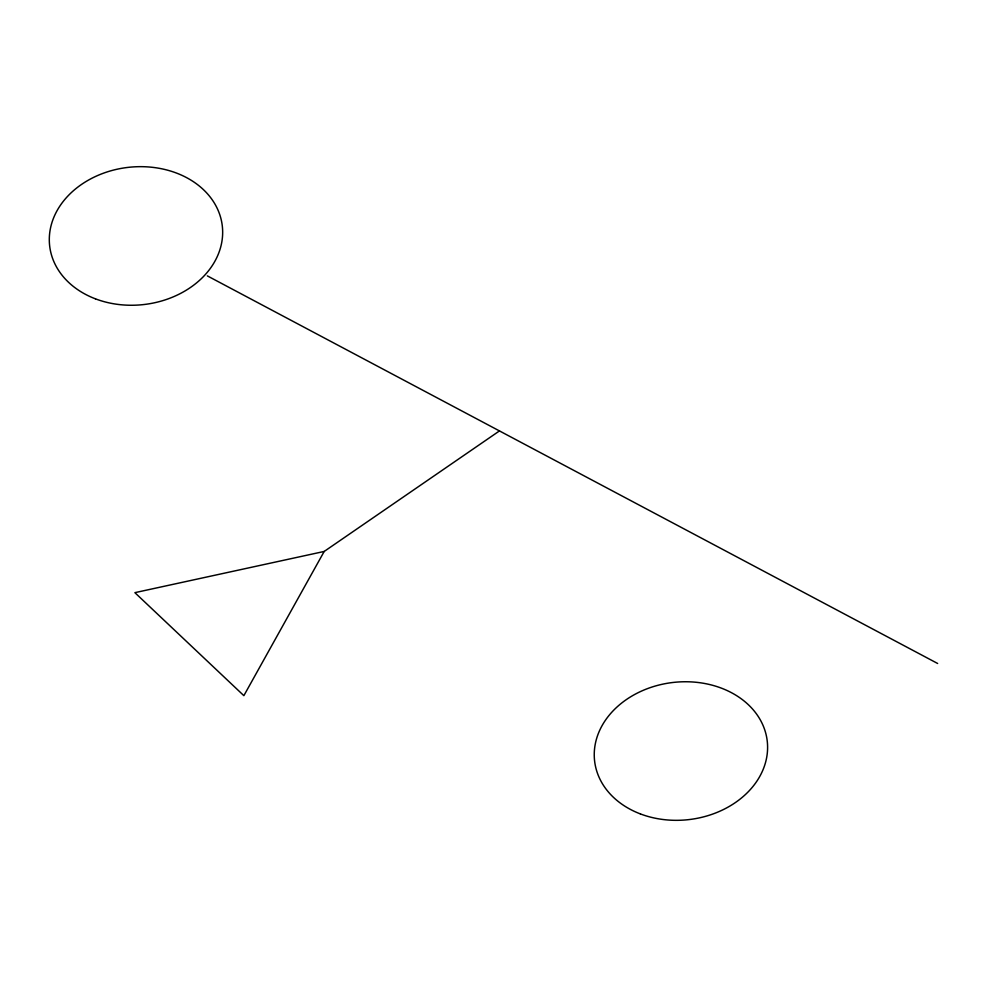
<?xml version="1.0" encoding="UTF-8"?>
<svg xmlns="http://www.w3.org/2000/svg" width="987" height="987" viewBox="0 0 987 987"><rect width="100%" height="100%" fill="white"/><g stroke="black" fill="none" stroke-linecap="round" stroke-linejoin="round"><path stroke-width="1.48" d="M324.192 551.449L243.863 695.662L134.874 592.656L324.192 551.449L499.459 430.924M207.332 275.879L937.65 663.486M640.415 813.93A86.893 69.028 -6.6 0 0 767.541 744.803A86.893 69.028 -6.6 0 0 634.826 694.392A86.893 69.028 -6.6 0 0 640.415 813.93M95.468 298.851A86.893 69.028 -6.6 0 0 222.606 229.724A86.893 69.028 -6.6 0 0 89.879 179.313A86.893 69.028 -6.6 0 0 95.468 298.851"/></g></svg>
